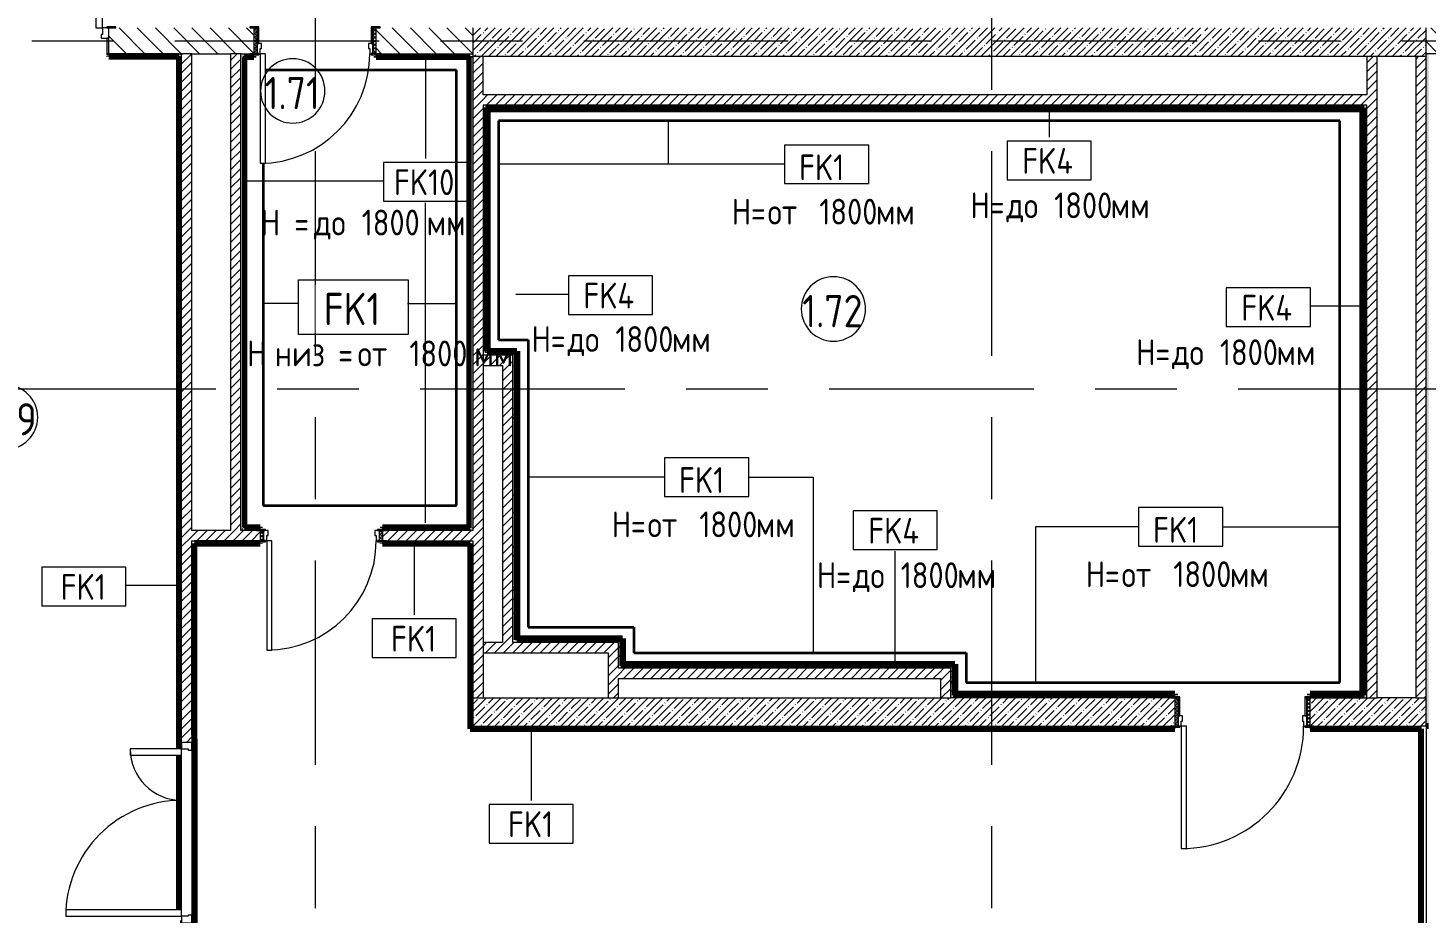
# Model space of a CAD drawing. Header units: millimetres. Extents: x 81711 to 274967, y -8553 to 29000.
# Drawn here: x 108477 to 119330, y 3730 to 10600 of the extents above; entities that cross this region are included whole.
import ezdxf

# ---------------------------------------------------------------- set-up
doc = ezdxf.new("R2010")
doc.units = ezdxf.units.MM
doc.linetypes.add('Осевая', pattern=[3175, 635, -476.25, 1587.5, -476.25])
for name, color, linetype, lineweight in [('A-AREA-IDEN', 7, 'Continuous', 9), ('A-DETL', 7, 'Continuous', 9), ('A-DETL-1', 7, 'Continuous', 35), ('A-DOOR', 7, 'Continuous', 9), ('A-DOOR-1', 7, 'Continuous', 13), ('A-DOOR-FRAM', 7, 'Continuous', 13), ('A-DOOR-FRAM-1', 7, 'Continuous', 9), ('A-WALL', 7, 'Continuous', 9), ('A-WALL-IDEN', 7, 'Continuous', 9), ('G-ANNO-TEXT', 7, 'Continuous', 9), ('I-WALL', 7, 'Continuous', 9), ('Оси-2', 7, 'Осевая', 9)]:
    doc.layers.add(name, color=color, linetype=linetype, lineweight=lineweight)
for name, color, linetype, lineweight, true_color in [('A-WALL-2', 7, 'Continuous', 9, 0xff80c0), ('G-ANNO-TEXT-1', 7, 'Continuous', 9, 0x3c3c3c), ('I-WALL-14', 7, 'Continuous', 80, 0x8080ff), ('I-WALL-18', 7, 'Continuous', 90, 0x00ff40), ('I-WALL-2', 7, 'Continuous', 9, 0x00ff40), ('I-WALL-23', 7, 'Continuous', 70, 0xa9f3f5), ('I-WALL-3', 7, 'Continuous', 9, 0xa9f3f5), ('I-WALL-5', 7, 'Continuous', 9, 0xc0c0c0), ('I-WALL-8', 7, 'Continuous', 80, 0xff80c0)]:
    doc.layers.add(name, color=color, linetype=linetype, lineweight=lineweight, true_color=true_color)
doc.styles.add('GOST Common', font='GOST_Common.ttf', dxfattribs={"width": 0.9, "height": 200})
doc.styles.add('GOST Common_1', font='GOST_Common.ttf', dxfattribs={"width": 0.9, "height": 250})
pattern_1 = [(45, (0, 0), (-35.35534, 35.35534), [])]
pattern_2 = [(45, (0, 0), (-57.024626, 57.024626), []), (45, (57.025, 0), (-57.024626, 57.024626), [100.806, -20.161, 3.353, -16.808])]
pattern_3 = [(0, (0, 0), (121.92, 30.48), [10.058, -81.382, 10.058, -81.382, -487.68]), (0, (0, 0), (121.92, 30.48), [-182.88, 10.058, -172.822, 10.058, -81.382, -213.36]), (0, (0, 0), (121.92, 30.48), [-457.2, 10.058, -50.902, 10.058, -142.342]), (120, (45.72, 15.24), (-87.356454, 90.345817), [10.058, -81.382, 10.058, -81.382, -487.68]), (120, (45.72, 15.24), (-87.356454, 90.345817), [-182.88, 10.058, -172.822, 10.058, -81.382, -213.36]), (120, (45.72, 15.24), (-87.356454, 90.345817), [-457.2, 10.058, -50.902, 10.058, -142.342]), (240, (60.96, 76.2), (-34.563546, -120.825817), [10.058, -81.382, 10.058, -81.382, -487.68]), (240, (60.96, 76.2), (-34.563546, -120.825817), [-182.88, 10.058, -172.822, 10.058, -81.382, -213.36]), (240, (60.96, 76.2), (-34.563546, -120.825817), [-457.2, 10.058, -50.902, 10.058, -142.342])]

# ---------------------------------------------------------------- blocks, each defined once
blk = doc.blocks.new('110_Дверь_СКБ_1Ст_Внутренняя1 - Д-8 950x2100h_охрана-31784688-План отделки стен 1 этажа в осях 23_1-33')
at = {"layer": 'A-DOOR'}
h = blk.add_hatch(dxfattribs=at)
h.set_pattern_fill('FP_6', color=256, style=0, pattern_type=2)
h.set_pattern_definition([(135, (1826.41, 164.685), (-14.14214, -14.14214), []), (225, (1826.41, 164.685), (14.14214, -14.14214), [])])
h.paths.add_polyline_path([(483.9, 100), (462.5, 100), (462.5, -100), (487.5, -100), (487.5, 100)])
at = {"layer": 'A-DOOR-FRAM-1'}
h = blk.add_hatch(dxfattribs=at)
h.set_pattern_fill('FP_7', color=256, style=0, pattern_type=2)
h.set_pattern_definition([(45, (-296.384, 164.685), (-14.1421, 14.1421), []), (135, (-296.384, 164.685), (-14.1421, -14.1421), [])])
h.paths.add_polyline_path([(-437.5, 100), (-462.5, 100), (-462.5, -100), (-437.5, -100)])
at = {"layer": 'A-DOOR'}
blk.add_arc((437.5, 100), 850, 90, 180, dxfattribs=at)
at = {"layer": 'A-DOOR-1'}
for p, q in [((437.5, 950), (397.5, 950)), ((397.5, 950), (397.5, 100)), ((437.5, 100), (437.5, 950)), ((397.5, 100), (437.5, 100))]:
    blk.add_line(p, q, dxfattribs=at)
at = {"layer": 'A-DOOR-FRAM'}
for p, q in [((-422.5, 108), (-492.5, 108)), ((-492.5, 108), (-492.5, 100)), ((-492.5, 100), (-422.5, 100)), ((-437.5, 100), (-462.5, 100)), ((-462.5, 100), (-462.5, -100)), ((-412.5, 100), (-437.5, 100)), ((-437.5, 100), (-437.5, 20)), ((-437.5, -100), (-437.5, 100)), ((-422.5, 100), (-437.5, 100)), ((-437.5, 100), (-437.5, 99)), ((-437.5, 99), (-422.5, 99)), ((-437.5, 20), (-402.5, 20)), ((-422.5, 20), (-437.5, 20)), ((-437.5, 20), (-437.5, -100)), ((-422.5, 100), (-422.5, 108)), ((-422.5, 99), (-422.5, 100)), ((-422.5, -100), (-422.5, 20)), ((-412.5, 60), (-412.5, 100)), ((-402.5, 60), (-412.5, 60)), ((-402.5, 20), (-402.5, 60)), ((437.5, 60), (427.5, 60)), ((427.5, 60), (427.5, 20)), ((427.5, 20), (462.5, 20)), ((437.5, 100), (437.5, 60)), ((462.5, 100), (437.5, 100)), ((517.5, 108), (447.5, 108)), ((447.5, 108), (447.5, 100)), ((462.5, 100), (447.5, 100)), ((447.5, 100), (447.5, 99)), ((447.5, 100), (517.5, 100)), ((447.5, 99), (462.5, 99)), ((462.5, 20), (447.5, 20)), ((447.5, 20), (447.5, -100)), ((462.5, 20), (462.5, 100)), ((487.5, 100), (462.5, 100)), ((462.5, 100), (462.5, -100)), ((462.5, 99), (462.5, 100)), ((462.5, -100), (462.5, 20)), ((487.5, -100), (487.5, 100)), ((517.5, 100), (517.5, 108)), ((-422.5, -100), (-492.5, -100)), ((-492.5, -100), (-492.5, -108)), ((-492.5, -108), (-422.5, -108)), ((-462.5, -100), (-437.5, -100)), ((-437.5, -100), (-422.5, -100)), ((-422.5, -108), (-422.5, -100)), ((447.5, -100), (462.5, -100)), ((517.5, -100), (447.5, -100)), ((447.5, -100), (447.5, -108)), ((447.5, -108), (517.5, -108)), ((462.5, -100), (487.5, -100)), ((517.5, -108), (517.5, -100))]:
    blk.add_line(p, q, dxfattribs=at)
blk = doc.blocks.new('110_Дверь_СКБ_1Ст_Внутренняя1 - Д-8 950x2100h_охрана-32224770-План отделки стен 1 этажа в осях 23_1-33')
at = {"layer": 'A-DOOR'}
h = blk.add_hatch(dxfattribs=at)
h.set_pattern_fill('FP_8', color=256, style=0, pattern_type=2)
h.set_pattern_definition([(135, (1826.41, 104.685), (-14.14214, -14.14214), []), (225, (1826.41, 104.685), (14.14214, -14.14214), [])])
h.paths.add_polyline_path([(487, 40), (462, 40), (462, -40), (487, -40)])
at = {"layer": 'A-DOOR-FRAM-1'}
h = blk.add_hatch(dxfattribs=at)
h.set_pattern_fill('FP_9', color=256, style=0, pattern_type=2)
h.set_pattern_definition([(45, (-296.384, 104.685), (-14.1421, 14.1421), []), (135, (-296.384, 104.685), (-14.1421, -14.1421), [])])
h.paths.add_polyline_path([(-438, 40), (-463, 40), (-463, -40), (-438, -40)])
at = {"layer": 'A-DOOR'}
blk.add_arc((437, 40), 850, 90, 180, dxfattribs=at)
at = {"layer": 'A-DOOR-1'}
for p, q in [((437, 890), (397, 890)), ((397, 890), (397, 40)), ((437, 40), (437, 890)), ((397, 40), (437, 40))]:
    blk.add_line(p, q, dxfattribs=at)
at = {"layer": 'A-DOOR-FRAM'}
for p, q in [((-423, 48), (-493, 48)), ((-493, 48), (-493, 40)), ((-493, 40), (-423, 40)), ((-438, 40), (-463, 40)), ((-463, 40), (-463, -40)), ((-413, 40), (-438, 40)), ((-438, 40), (-438, -40)), ((-438, -40), (-438, 40)), ((-423, 40), (-438, 40)), ((-438, 40), (-438, 39)), ((-438, 39), (-423, 39)), ((-423, 40), (-423, 48)), ((-423, 39), (-423, 40)), ((-413, 0), (-413, 40)), ((-403, 0), (-413, 0)), ((-403, -40), (-403, 0)), ((437, 0), (427, 0)), ((427, 0), (427, -40)), ((437, 40), (437, 0)), ((462, 40), (437, 40)), ((517, 48), (447, 48)), ((447, 48), (447, 40)), ((462, 40), (447, 40)), ((447, 40), (447, 39)), ((447, 40), (517, 40)), ((447, 39), (462, 39)), ((462, -40), (462, 40)), ((487, 40), (462, 40)), ((462, 40), (462, -40)), ((462, 39), (462, 40)), ((487, -40), (487, 40)), ((517, 40), (517, 48)), ((-423, -40), (-493, -40)), ((-493, -40), (-493, -48)), ((-493, -48), (-423, -48)), ((-463, -40), (-438, -40)), ((-423, -39), (-438, -39)), ((-438, -39), (-438, -40)), ((-438, -40), (-403, -40)), ((-438, -40), (-423, -40)), ((-423, -40), (-423, -39)), ((-423, -48), (-423, -40)), ((427, -40), (462, -40)), ((462, -39), (447, -39)), ((447, -39), (447, -40)), ((447, -40), (462, -40)), ((517, -40), (447, -40)), ((447, -40), (447, -48)), ((447, -48), (517, -48)), ((462, -40), (462, -39)), ((462, -40), (487, -40)), ((517, -48), (517, -40))]:
    blk.add_line(p, q, dxfattribs=at)
blk = doc.blocks.new('110_Дверь_СКБ_2Ст - Д-2а_л_ Из коридора на лестницу-32216062-План отделки стен 1 этажа в осях 23_1-33')
at = {"layer": 'A-DOOR'}
for centre, radius, start, end in [((662.5, 100), 900, 90, 180), ((-637.5, 100), 400, 360, 90)]:
    blk.add_arc(centre, radius, start, end, dxfattribs=at)
at = {"layer": 'A-DOOR-1'}
for p, q in [((662.5, 1000), (612.5, 1000)), ((612.5, 1000), (612.5, 100)), ((662.5, 100), (662.5, 1000)), ((-637.5, 500), (-637.5, 100)), ((-587.5, 500), (-637.5, 500)), ((-587.5, 100), (-587.5, 500)), ((-637.5, 100), (-587.5, 100)), ((612.5, 100), (662.5, 100))]:
    blk.add_line(p, q, dxfattribs=at)
at = {"layer": 'A-DOOR-FRAM'}
for p, q in [((-672.5, 108), (-742.5, 108)), ((-742.5, 108), (-742.5, 100)), ((-742.5, 100), (-672.5, 100)), ((-637.5, 100), (-687.5, 100)), ((-687.5, 100), (-687.5, 20)), ((-687.5, 20), (-627.5, 20)), ((-672.5, 20), (-687.5, 20)), ((-687.5, 20), (-687.5, -100)), ((-672.5, 100), (-672.5, 108)), ((-672.5, -100), (-672.5, 20)), ((-637.5, 50), (-637.5, 100)), ((-627.5, 50), (-637.5, 50)), ((-627.5, 20), (-627.5, 50)), ((662.5, 50), (652.5, 50)), ((652.5, 50), (652.5, 20)), ((652.5, 20), (712.5, 20)), ((662.5, 100), (662.5, 50)), ((712.5, 100), (662.5, 100)), ((767.5, 108), (697.5, 108)), ((697.5, 108), (697.5, 100)), ((697.5, 100), (767.5, 100)), ((712.5, 20), (697.5, 20)), ((697.5, 20), (697.5, -100)), ((712.5, 20), (712.5, 100)), ((712.5, -100), (712.5, 20)), ((767.5, 100), (767.5, 108)), ((-672.5, -100), (-742.5, -100)), ((-742.5, -100), (-742.5, -108)), ((-742.5, -108), (-672.5, -108)), ((-687.5, -100), (-672.5, -100)), ((-672.5, -108), (-672.5, -100)), ((697.5, -100), (712.5, -100)), ((767.5, -100), (697.5, -100)), ((697.5, -100), (697.5, -108)), ((697.5, -108), (767.5, -108)), ((767.5, -108), (767.5, -100))]:
    blk.add_line(p, q, dxfattribs=at)
blk = doc.blocks.new('110_Дверь_СКБ_2Ст - Д-5_п_ Из игровой в коридор-32215844-План отделки стен 1 этажа в осях 23_1-33')
at = {"layer": 'A-DOOR'}
for centre, radius, start, end in [((-638, 40), 900, 0, 90), ((662, 40), 400, 90, 180)]:
    blk.add_arc(centre, radius, start, end, dxfattribs=at)
at = {"layer": 'A-DOOR-1'}
for p, q in [((-638, 940), (-638, 40)), ((-588, 940), (-638, 940)), ((-588, 40), (-588, 940)), ((662, 440), (612, 440)), ((612, 440), (612, 40)), ((662, 40), (662, 440)), ((-638, 40), (-588, 40)), ((612, 40), (662, 40))]:
    blk.add_line(p, q, dxfattribs=at)
at = {"layer": 'A-DOOR-FRAM'}
for p, q in [((-672, 48), (-742, 48)), ((-742, 48), (-742, 40)), ((-742, 40), (-672, 40)), ((-638, 40), (-688, 40)), ((-688, 40), (-688, -40)), ((-672, 40), (-672, 48)), ((-638, -10), (-638, 40)), ((662, 40), (662, -10)), ((712, 40), (662, 40)), ((768, 48), (698, 48)), ((698, 48), (698, 40)), ((698, 40), (768, 40)), ((712, -40), (712, 40)), ((768, 40), (768, 48)), ((-672, -40), (-742, -40)), ((-742, -40), (-742, -48)), ((-742, -48), (-672, -48)), ((-688, -40), (-628, -40)), ((-672, -39), (-688, -39)), ((-688, -39), (-688, -40)), ((-688, -40), (-672, -40)), ((-672, -40), (-672, -39)), ((-672, -48), (-672, -40)), ((-628, -10), (-638, -10)), ((-628, -40), (-628, -10)), ((662, -10), (652, -10)), ((652, -10), (652, -40)), ((652, -40), (712, -40)), ((712, -39), (698, -39)), ((698, -39), (698, -40)), ((698, -40), (712, -40)), ((768, -40), (698, -40)), ((698, -40), (698, -48)), ((698, -48), (768, -48)), ((712, -40), (712, -39)), ((768, -48), (768, -40))]:
    blk.add_line(p, q, dxfattribs=at)
blk = doc.blocks.new('110_Дверь_СКБ_1Ст_Внутренняя1 - Д-7а_л__950x2100h_Туалет-32220591-План отделки стен 1 этажа в осях 23_1-33')
at = {"layer": 'A-DOOR'}
h = blk.add_hatch(dxfattribs=at)
h.set_pattern_fill('FP_10', color=256, style=0, pattern_type=2)
h.set_pattern_definition([(135, (1776.41, 174.685), (-14.14214, -14.14214), []), (225, (1776.41, 174.685), (14.14214, -14.14214), [])])
h.paths.add_polyline_path([(537.5, 110), (512.5, 110), (512.5, -110), (537.5, -110)])
at = {"layer": 'A-DOOR-FRAM-1'}
h = blk.add_hatch(dxfattribs=at)
h.set_pattern_fill('FP_11', color=256, style=0, pattern_type=2)
h.set_pattern_definition([(45, (-346.384, 174.685), (-14.1421, 14.1421), []), (135, (-346.384, 174.685), (-14.1421, -14.1421), [])])
h.paths.add_polyline_path([(-487.5, 110), (-512.5, 110), (-512.5, -110), (-487.5, -110)])
at = {"layer": 'A-DOOR'}
blk.add_arc((487.5, 110), 950, 90, 180, dxfattribs=at)
at = {"layer": 'A-DOOR-1'}
for p, q in [((487.5, 1060), (447.5, 1060)), ((447.5, 1060), (447.5, 110)), ((487.5, 110), (487.5, 1060)), ((447.5, 110), (487.5, 110))]:
    blk.add_line(p, q, dxfattribs=at)
at = {"layer": 'A-DOOR-FRAM'}
for p, q in [((-472.5, 118), (-542.5, 118)), ((-542.5, 118), (-542.5, 110)), ((-542.5, 110), (-472.5, 110)), ((-487.5, 110), (-512.5, 110)), ((-512.5, 110), (-512.5, -110)), ((-462.5, 110), (-487.5, 110)), ((-487.5, 110), (-487.5, 30)), ((-487.5, -110), (-487.5, 110)), ((-472.5, 110), (-487.5, 110)), ((-487.5, 110), (-487.5, 109)), ((-487.5, 109), (-472.5, 109)), ((-472.5, 110), (-472.5, 118)), ((-472.5, 109), (-472.5, 110)), ((-462.5, 70), (-462.5, 110)), ((487.5, 110), (487.5, 70)), ((512.5, 110), (487.5, 110)), ((567.5, 118), (497.5, 118)), ((497.5, 118), (497.5, 110)), ((512.5, 110), (497.5, 110)), ((497.5, 110), (497.5, 109)), ((497.5, 110), (567.5, 110)), ((497.5, 109), (512.5, 109)), ((512.5, 30), (512.5, 110)), ((537.5, 110), (512.5, 110)), ((512.5, 110), (512.5, -110)), ((512.5, 109), (512.5, 110)), ((537.5, -110), (537.5, 110)), ((567.5, 110), (567.5, 118)), ((-487.5, 30), (-452.5, 30)), ((-472.5, 30), (-487.5, 30)), ((-487.5, 30), (-487.5, -110)), ((-472.5, -110), (-472.5, 30)), ((-452.5, 70), (-462.5, 70)), ((-452.5, 30), (-452.5, 70)), ((487.5, 70), (477.5, 70)), ((477.5, 70), (477.5, 30)), ((477.5, 30), (512.5, 30)), ((512.5, 30), (497.5, 30)), ((497.5, 30), (497.5, -110)), ((512.5, -110), (512.5, 30)), ((-472.5, -110), (-542.5, -110)), ((-542.5, -110), (-542.5, -118)), ((-542.5, -118), (-472.5, -118)), ((-512.5, -110), (-487.5, -110)), ((-487.5, -110), (-472.5, -110)), ((-472.5, -118), (-472.5, -110)), ((497.5, -110), (512.5, -110)), ((567.5, -110), (497.5, -110)), ((497.5, -110), (497.5, -118)), ((497.5, -118), (567.5, -118)), ((512.5, -110), (537.5, -110)), ((567.5, -118), (567.5, -110))]:
    blk.add_line(p, q, dxfattribs=at)
blk = doc.blocks.new('М_стена_0001 - Типоразмер_без рамки-25382661-План отделки стен 1 этажа в осях 23_1-33')
at = {"layer": 'A-WALL-IDEN'}
for p, q in [((3.26, 1.52), (-3.27, 1.52)), ((-3.27, 1.52), (-3.27, -1.48)), ((3.26, -1.48), (3.26, 1.52)), ((-3.27, -1.48), (3.26, -1.48))]:
    blk.add_line(p, q, dxfattribs=at)
blk = doc.blocks.new('Марка_Помещения - Номер-25198446-План отделки стен 1 этажа в осях 23_1-33')
at = {"layer": 'A-AREA-IDEN'}
for start, end in [(360, 180), (180, 360)]:
    blk.add_arc((0, 0), 2.5, start, end, dxfattribs=at)

msp = doc.modelspace()

# ---------------------------------------------------------------- hatches: boundary and pattern name
at = {"layer": 'I-WALL'}
h = msp.add_hatch(dxfattribs=at)
h.set_pattern_fill('FP_4', color=256, style=0, pattern_type=2)
h.set_pattern_definition([(135, (0, 0), (-70.71068, -70.71068), [])])
h.paths.add_polyline_path([(120455.8, 10400), (121210, 10400), (121210, 10600), (119330, 10600), (119330, 10400)])
h.paths.add_polyline_path([(111180, 10400), (111930, 10400), (111930, 10600), (111180, 10600)])
h.paths.add_polyline_path([(107650, 10400), (107705, 10400), (107705, 10600), (107350, 10600), (107350, 10400)])
h.paths.add_polyline_path([(109305, 10400), (110230, 10400), (110230, 10600), (109105, 10600), (109105, 10400), (109160, 10400)])
h = msp.add_hatch(dxfattribs=at)
h.set_pattern_fill('FP_2', color=256, style=0, pattern_type=2)
h.set_pattern_definition(pattern_2)
h.paths.add_polyline_path([(119330, 10380), (119330, 10600), (111930, 10600), (111930, 10380), (119125.2, 10380)])
h = msp.add_hatch(dxfattribs=at)
h.set_pattern_fill('FP_64', color=256, style=0, pattern_type=2)
h.set_pattern_definition(pattern_3)
h.paths.add_polyline_path([(109650, 10380), (109650, 10400), (109160, 10398.8), (109160, 10392), (109130, 10392), (109130, 10380), (109649, 10380)])
h.paths.add_polyline_path([(107350, 10380), (107680, 10380), (107680, 10392), (107650, 10392), (107650, 10400), (107350, 10400)])
h = msp.add_hatch(dxfattribs=at)
h.set_pattern_fill('FP_64', color=256, style=0, pattern_type=2)
h.set_pattern_definition(pattern_3)
h.paths.add_polyline_path([(109650, 2480), (109670, 2480), (109669.5, 3600), (109662, 3600), (109662, 3630), (109650, 3630), (109650, 2481)])
h.paths.add_polyline_path([(109662, 5080), (109662, 5110), (109670, 5110), (109670, 10400), (109650, 10400), (109650, 5080)])
h = msp.add_hatch(dxfattribs=at)
h.set_pattern_fill('FP_3', color=256, style=0, pattern_type=2)
h.set_pattern_definition(pattern_1)
h.paths.add_polyline_path([(109670, 125), (109750, 125), (109749, 3655), (109670, 3655), (109670, 219.6)])
h.paths.add_polyline_path([(109670, 5055), (109750, 5055), (109750, 10400), (109670, 10400), (109670, 5091.4)])
h = msp.add_hatch(dxfattribs=at)
h.set_pattern_fill('FP_3', color=256, style=0, pattern_type=2)
h.set_pattern_definition(pattern_1)
h.paths.add_polyline_path([(110050, 6700), (110130, 6700), (110130, 10400), (110050, 10400), (110050, 7527.3)])
h = msp.add_hatch(dxfattribs=at)
h.set_pattern_fill('FP_64', color=256, style=0, pattern_type=2)
h.set_pattern_definition(pattern_3)
h.paths.add_polyline_path([(110150, 6720), (110150, 10400), (110130, 10400), (110130, 6720)])
h = msp.add_hatch(dxfattribs=at)
h.set_pattern_fill('FP_64', color=256, style=0, pattern_type=2)
h.set_pattern_definition(pattern_3)
h.paths.add_polyline_path([(110230, 10380), (110230, 10392), (110200, 10392.5), (110200, 10400), (110150, 10400), (110150, 10380), (110200, 10380)])
h.paths.add_polyline_path([(111930, 10380), (111930, 10400), (111210, 10399.2), (111210, 10392), (111180, 10392), (111180, 10380), (111910, 10380)])
h = msp.add_hatch(dxfattribs=at)
h.set_pattern_fill('FP_64', color=256, style=0, pattern_type=2)
h.set_pattern_definition(pattern_3)
h.paths.add_polyline_path([(111910, 6700), (111930, 6700), (111930, 10380), (111910, 10380), (111910, 6720)])
h = msp.add_hatch(dxfattribs=at)
h.set_pattern_fill('FP_3', color=256, style=0, pattern_type=2)
h.set_pattern_definition(pattern_1)
h.paths.add_polyline_path([(112010, 5400), (112010, 10380), (111930, 10380), (111930, 5400)])
h = msp.add_hatch(dxfattribs=at)
h.set_pattern_fill('FP_3', color=256, style=0, pattern_type=2)
h.set_pattern_definition(pattern_1)
h.paths.add_polyline_path([(118950, 5400), (118950, 10380), (118870, 10380), (118870, 5400)])
h = msp.add_hatch(dxfattribs=at)
h.set_pattern_fill('FP_3', color=256, style=0, pattern_type=2)
h.set_pattern_definition(pattern_1)
h.paths.add_polyline_path([(119250, 5400), (119330, 5400), (119330, 10380), (119250, 10380), (119250, 7527.3)])
h = msp.add_hatch(dxfattribs=at)
h.set_pattern_fill('FP_64', color=256, style=0, pattern_type=2)
h.set_pattern_definition(pattern_3)
h.paths.add_polyline_path([(119350, 5180), (119350, 10400), (119330, 10400), (119330, 5180)])
h = msp.add_hatch(dxfattribs=at)
h.set_pattern_fill('FP_3', color=256, style=0, pattern_type=2)
h.set_pattern_definition(pattern_1)
h.paths.add_polyline_path([(118870, 10000), (118870, 10080), (112010, 10080), (112010, 10000), (116464.1, 10000)])
h = msp.add_hatch(dxfattribs=at)
h.set_pattern_fill('FP_64', color=256, style=0, pattern_type=2)
h.set_pattern_definition(pattern_3)
h.paths.add_polyline_path([(112010, 8080), (112030, 8080), (112030, 10000), (112010, 10000), (112010, 9963.2)])
h = msp.add_hatch(dxfattribs=at)
h.set_pattern_fill('FP_64', color=256, style=0, pattern_type=2)
h.set_pattern_definition(pattern_3)
h.paths.add_polyline_path([(118870, 9980), (118870, 10000), (112030, 10000), (112030, 9980), (118850, 9980)])
h = msp.add_hatch(dxfattribs=at)
h.set_pattern_fill('FP_64', color=256, style=0, pattern_type=2)
h.set_pattern_definition(pattern_3)
h.paths.add_polyline_path([(118850, 5420), (118870, 5420), (118870, 9980), (118850, 9980), (118850, 7527.3)])
h = msp.add_hatch(dxfattribs=at)
h.set_pattern_fill('FP_64', color=256, style=0, pattern_type=2)
h.set_pattern_definition(pattern_3)
h.paths.add_polyline_path([(112010, 8060), (112240, 8060), (112240, 8080), (112010, 8080)])
h = msp.add_hatch(dxfattribs=at)
h.set_pattern_fill('FP_3', color=256, style=0, pattern_type=2)
h.set_pattern_definition(pattern_1)
h.paths.add_polyline_path([(112240, 7980), (112240, 8060), (112010, 8060), (112010, 7980), (112160, 7980)])
h = msp.add_hatch(dxfattribs=at)
h.set_pattern_fill('FP_64', color=256, style=0, pattern_type=2)
h.set_pattern_definition(pattern_3)
h.paths.add_polyline_path([(112260, 5850), (112260, 8080), (112240, 8080), (112240, 5850)])
h = msp.add_hatch(dxfattribs=at)
h.set_pattern_fill('FP_3', color=256, style=0, pattern_type=2)
h.set_pattern_definition(pattern_1)
h.paths.add_polyline_path([(112160, 5830), (112240, 5830), (112240, 7980), (112160, 7980), (112160, 6309.3)])
h = msp.add_hatch(dxfattribs=at)
h.set_pattern_fill('FP_3', color=256, style=0, pattern_type=2)
h.set_pattern_definition(pattern_1)
h.paths.add_polyline_path([(110250, 6620), (110280, 6620), (110280, 6700), (109750, 6700), (109750, 6620)])
h.paths.add_polyline_path([(111930, 6620), (111930, 6700), (111230, 6700), (111230, 6620), (111260, 6620)])
h = msp.add_hatch(dxfattribs=at)
h.set_pattern_fill('FP_64', color=256, style=0, pattern_type=2)
h.set_pattern_definition(pattern_3)
h.paths.add_polyline_path([(110130, 6700), (110250, 6700), (110250, 6708), (110280, 6708), (110280, 6720), (110130, 6720)])
h.paths.add_polyline_path([(111260, 6700), (111910, 6700), (111910, 6720), (111230, 6720), (111230, 6708), (111260, 6708)])
h = msp.add_hatch(dxfattribs=at)
h.set_pattern_fill('FP_64', color=256, style=0, pattern_type=2)
h.set_pattern_definition(pattern_3)
h.paths.add_polyline_path([(111910, 6600), (111930, 6600), (111930, 6620), (111260, 6619.1), (111260, 6612), (111230, 6612), (111230, 6600), (111909, 6600)])
h.paths.add_polyline_path([(110280, 6600), (110280, 6612), (110250, 6612), (110250, 6620), (109750, 6620), (109750, 6600), (110250, 6600)])
h = msp.add_hatch(dxfattribs=at)
h.set_pattern_fill('FP_64', color=256, style=0, pattern_type=2)
h.set_pattern_definition(pattern_3)
h.paths.add_polyline_path([(109770, 150), (109770, 3630), (109758, 3630), (109758, 3600), (109750, 3600), (109750, 150)])
h.paths.add_polyline_path([(109770, 5080), (109770, 6600), (109750, 6600), (109750, 5110), (109758, 5110), (109758, 5080)])
h = msp.add_hatch(dxfattribs=at)
h.set_pattern_fill('FP_64', color=256, style=0, pattern_type=2)
h.set_pattern_definition(pattern_3)
h.paths.add_polyline_path([(111910, 5160), (111930, 5160), (111930, 6600), (111910, 6600), (111910, 6309.3)])
h = msp.add_hatch(dxfattribs=at)
h.set_pattern_fill('FP_3', color=256, style=0, pattern_type=2)
h.set_pattern_definition(pattern_1)
h.paths.add_polyline_path([(112472.3, 5750), (112980, 5750), (112980, 5830), (112010, 5830), (112010, 5750)])
h = msp.add_hatch(dxfattribs=at)
h.set_pattern_fill('FP_64', color=256, style=0, pattern_type=2)
h.set_pattern_definition(pattern_3)
h.paths.add_polyline_path([(112472.3, 5830), (113060, 5830), (113060, 5850), (112240, 5850), (112240, 5830)])
h = msp.add_hatch(dxfattribs=at)
h.set_pattern_fill('FP_3', color=256, style=0, pattern_type=2)
h.set_pattern_definition(pattern_1)
h.paths.add_polyline_path([(113060, 5400), (113060, 5830), (112980, 5830), (112980, 5400)])
h = msp.add_hatch(dxfattribs=at)
h.set_pattern_fill('FP_64', color=256, style=0, pattern_type=2)
h.set_pattern_definition(pattern_3)
h.paths.add_polyline_path([(113080, 5650), (113080, 5850), (113060, 5850), (113060, 5650)])
h = msp.add_hatch(dxfattribs=at)
h.set_pattern_fill('FP_64', color=256, style=0, pattern_type=2)
h.set_pattern_definition(pattern_3)
h.paths.add_polyline_path([(113802.9, 5630), (115640, 5630), (115640, 5650), (113060, 5650), (113060, 5630)])
h = msp.add_hatch(dxfattribs=at)
h.set_pattern_fill('FP_64', color=256, style=0, pattern_type=2)
h.set_pattern_definition(pattern_3)
h.paths.add_polyline_path([(115660, 5420), (115660, 5650), (115640, 5650), (115640, 5420)])
h = msp.add_hatch(dxfattribs=at)
h.set_pattern_fill('FP_3', color=256, style=0, pattern_type=2)
h.set_pattern_definition(pattern_1)
h.paths.add_polyline_path([(113060, 5550), (115560, 5550), (115560, 5630), (113060, 5630)])
h = msp.add_hatch(dxfattribs=at)
h.set_pattern_fill('FP_3', color=256, style=0, pattern_type=2)
h.set_pattern_definition(pattern_1)
h.paths.add_polyline_path([(115640, 5400), (115640, 5630), (115560, 5630), (115560, 5400)])
h = msp.add_hatch(dxfattribs=at)
h.set_pattern_fill('FP_2', color=256, style=0, pattern_type=2)
h.set_pattern_definition(pattern_2)
h.paths.add_polyline_path([(119330, 5180), (119330, 5400), (118430, 5400), (118430, 5180), (119290, 5180)])
h.paths.add_polyline_path([(112472.3, 5180), (117380, 5180), (117380, 5400), (111930, 5400), (111930, 5180)])
h = msp.add_hatch(dxfattribs=at)
h.set_pattern_fill('FP_64', color=256, style=0, pattern_type=2)
h.set_pattern_definition(pattern_3)
h.paths.add_polyline_path([(115640, 5400), (117350, 5400.3), (117350, 5408), (117380, 5408), (117380, 5420), (115640, 5420)])
h.paths.add_polyline_path([(118870, 5400), (118870, 5420), (118430, 5420), (118430, 5408), (118460, 5408), (118460, 5400)])
h = msp.add_hatch(dxfattribs=at)
h.set_pattern_fill('FP_64', color=256, style=0, pattern_type=2)
h.set_pattern_definition(pattern_3)
h.paths.add_polyline_path([(111930, 5160), (117380, 5160), (117380, 5172), (117350, 5172), (117350, 5180), (111930, 5180)])
h.paths.add_polyline_path([(119290, 5160), (119290, 5180), (118460, 5179.3), (118460, 5172), (118430, 5172), (118430, 5160), (119289, 5160)])
at = {"layer": 'I-WALL-2'}
for points in [[(118850, 9969), (118850, 9980), (112030, 9980), (112030, 9969), (118839, 9969)], [(112041, 8080), (112041, 9980), (112030, 9980), (112030, 8080)], [(118850, 5420), (118850, 9980), (118839, 9980), (118839, 5420)], [(112240, 8080), (112271, 8080), (112271, 8091), (112041, 8091), (112041, 8080)], [(112271, 5850), (112271, 8080), (112260, 8080), (112260, 5850)], [(113080, 5850), (113091, 5850), (113091, 5861), (112271, 5861), (112271, 5850), (113060, 5850)], [(113091, 5650), (113091, 5850), (113080, 5850), (113080, 5650)], [(115640, 5650), (115671, 5650), (115671, 5661), (113080, 5661), (113080, 5650), (113802.9, 5650)], [(115671, 5420), (115671, 5650), (115660, 5650), (115660, 5420)]]:
    msp.add_hatch(color=256, dxfattribs=at).paths.add_polyline_path(points)
h = msp.add_hatch(color=256, dxfattribs=at)
h.paths.add_polyline_path([(118850, 5420), (118850, 5431), (118430, 5431), (118430, 5420)])
h.paths.add_polyline_path([(117380, 5420), (117380, 5431), (115660, 5431), (115660, 5420), (116464.1, 5420)])
at = {"layer": 'I-WALL-3'}
h = msp.add_hatch(color=256, dxfattribs=at)
h.paths.add_polyline_path([(111909.5, 10371), (111909.5, 10380), (111180, 10380), (111180, 10371)])
h.paths.add_polyline_path([(110150, 10371), (110230, 10371), (110230, 10380), (110150, 10380)])
for points in [[(110159, 6729), (110159, 10371), (110150, 10371), (110150, 6729)], [(111910, 6720.5), (111910, 10380), (111901, 10380), (111901, 6720.5)]]:
    msp.add_hatch(color=256, dxfattribs=at).paths.add_polyline_path(points)
h = msp.add_hatch(color=256, dxfattribs=at)
h.paths.add_polyline_path([(111910, 6720), (111910, 6729), (111230, 6729), (111230, 6720)])
h.paths.add_polyline_path([(110280, 6720), (110280, 6729), (110150, 6729), (110150, 6720)])

# ---------------------------------------------------------------- linework, layer by layer
at = {"layer": 'A-DETL'}
for p, q in [((113450.5, 9541.5), (113450.5, 9880)), ((115003.6, 9691.5), (114350.5, 9691.5)), ((114350.5, 9691.5), (114350.5, 9391.5)), ((115003.6, 9391.5), (115003.6, 9691.5)), ((113450.5, 9541.5), (112130, 9541.5)), ((114350.5, 9541.5), (113450.5, 9541.5)), ((114350.5, 9391.5), (115003.6, 9391.5)), ((110579.5, 8461.7), (110303.5, 8461.7)), ((111423.5, 8461.7), (111803.5, 8461.7)), ((114071.9, 7264.2), (113418.8, 7264.2)), ((113418.8, 7264.2), (113418.8, 6964.2)), ((114071.9, 6964.2), (114071.9, 7264.2)), ((113418.8, 7114.2), (112360, 7114.2)), ((114071.9, 7114.2), (114571.9, 7114.2)), ((114571.9, 7114.2), (114571.9, 5750)), ((113418.8, 6964.2), (114071.9, 6964.2)), ((117751.6, 6877.5), (117098.5, 6877.5)), ((117098.5, 6877.5), (117098.5, 6577.5)), ((117751.6, 6577.5), (117751.6, 6877.5)), ((117098.5, 6727.5), (116298.5, 6727.5)), ((116298.5, 6727.5), (116298.5, 5520)), ((117751.6, 6727.5), (118660, 6727.5)), ((117098.5, 6577.5), (117751.6, 6577.5))]:
    msp.add_line(p, q, dxfattribs=at)
at = {"layer": 'A-DETL-1'}
for p, q in [((111803.5, 10273.7), (110320, 10273.7)), ((111803.5, 6893.7), (111803.5, 10273.7)), ((118660, 9880), (112130, 9880)), ((112130, 9880), (112130, 8180)), ((118660, 5520), (118660, 9880)), ((110303.5, 9550), (110303.5, 6893.7)), ((112130, 8180), (112360, 8180)), ((112360, 8180), (112360, 5950)), ((110303.5, 6893.7), (111803.5, 6893.7)), ((112360, 5950), (113180, 5950)), ((113180, 5950), (113180, 5750)), ((113180, 5750), (115760, 5750)), ((115760, 5750), (115760, 5520)), ((115760, 5520), (118660, 5520))]:
    msp.add_line(p, q, dxfattribs=at)
at = {"layer": 'A-WALL'}
for p, q in [((111930, 10600), (111930, 10400)), ((119330, 10400), (119330, 10600)), ((109750, 10400), (109670, 10400)), ((110130, 10400), (110050, 10400)), ((110150, 10400), (110200, 10400)), ((111210, 10400), (111930, 10400)), ((109770, 5080), (109770, 6600)), ((111909, 6600), (111910, 6600)), ((111910, 6600), (111910, 5160)), ((111930, 5400), (112010, 5400)), ((117350, 5400), (115640, 5400)), ((118460, 5400), (118950, 5400)), ((119250, 5400), (119330, 5400)), ((119289, 5160), (119290, 5160)), ((119330, 5180), (119290, 5180)), ((119290, 5160), (119290, 2980)), ((119330, 5179), (119330, 5180))]:
    msp.add_line(p, q, dxfattribs=at)
at = {"layer": 'A-WALL-2'}
for p, q in [((109650, 10380), (109649, 10380)), ((109771, 6600), (109770, 6600)), ((111909, 6600), (111230, 6600)), ((119289, 5160), (118430, 5160)), ((119330, 5179), (119330, 2925))]:
    msp.add_line(p, q, dxfattribs=at)
at = {"layer": 'A-WALL-IDEN'}
for p, q in [((111562.9, 10358.2), (111562.9, 9586.7)), ((116404.6, 9974.5), (116404.6, 9752.7)), ((110168.8, 9414.7), (111236.4, 9414.7)), ((111905.5, 9414.7), (111889.5, 9414.7)), ((111562.9, 6758.9), (111562.9, 9242.7)), ((112265.5, 8534.5), (112671.4, 8534.5)), ((118844.5, 8440.3), (118432, 8440.3)), ((111475.3, 6599.5), (111475.3, 6043.7)), ((115209.3, 5655.5), (115209.3, 6537.8)), ((109649.5, 6273.6), (109237, 6273.6)), ((112383.1, 5159.5), (112383.1, 4603.7))]:
    msp.add_line(p, q, dxfattribs=at)
at = {"layer": 'G-ANNO-TEXT', "flags": 128}
msp.add_lwpolyline([(110577.3, 8644.3), (111428.9, 8644.3), (111428.9, 8221.3), (110577.3, 8221.3)], close=True, dxfattribs=at)
at = {"layer": 'I-WALL-14'}
msp.add_line((119350, 5180), (119330, 5180), dxfattribs=at)
at = {"layer": 'I-WALL-18'}
for p, q in [((118850, 9969), (112030, 9969)), ((112041, 9980), (112041, 8091)), ((118839, 5420), (118839, 9980)), ((112041, 8091), (112271, 8091)), ((112271, 8091), (112271, 5850)), ((112271, 5861), (113091, 5861)), ((113091, 5861), (113091, 5650)), ((113080, 5661), (115671, 5661)), ((115671, 5661), (115671, 5420)), ((115660, 5431), (117380, 5431)), ((117380, 5420), (117380, 5431)), ((118430, 5431), (118850, 5431)), ((118430, 5431), (118430, 5420))]:
    msp.add_line(p, q, dxfattribs=at)
at = {"layer": 'I-WALL-23'}
for p, q in [((110230, 10371), (110159, 10371)), ((110159, 10371), (110159, 6729)), ((110230, 10371), (110230, 10380)), ((111180, 10380), (111180, 10371)), ((111909.5, 10371), (111180, 10371)), ((111901, 6720.5), (111901, 10380)), ((111909.5, 10371), (111909.5, 10380)), ((110159, 6729), (110280, 6729)), ((110280, 6720), (110280, 6729)), ((111230, 6729), (111910, 6729)), ((111230, 6729), (111230, 6720)), ((111901, 6720.5), (111910, 6720.5))]:
    msp.add_line(p, q, dxfattribs=at)
at = {"layer": 'I-WALL-5'}
for p, q in [((109130, 10392), (109130, 10380)), ((109160, 10400), (109670, 10400)), ((109650, 10380), (109650, 5080)), ((109670, 5110), (109670, 10400)), ((109750, 6700), (109750, 10400)), ((109750, 10400), (110050, 10400)), ((110050, 10400), (110050, 6700)), ((110130, 6700), (110130, 10400)), ((110130, 10400), (110150, 10400)), ((110150, 6720), (110150, 10380)), ((110150, 10380), (110230, 10380)), ((110230, 10380), (110230, 10392)), ((111180, 10392), (111180, 10380)), ((111180, 10380), (111910, 10380)), ((111910, 10380), (111910, 6720)), ((111930, 10400), (111930, 6700)), ((111930, 10380), (119330, 10380)), ((112010, 10080), (112010, 10380)), ((118870, 10380), (118870, 10080)), ((118950, 5400), (118950, 10380)), ((119250, 10380), (119250, 5400)), ((119330, 5180), (119330, 10400)), ((121210, 10400), (119330, 10400)), ((118870, 10080), (112010, 10080)), ((112010, 10000), (112010, 5400)), ((118870, 10000), (112010, 10000)), ((118870, 5400), (118870, 10000)), ((112030, 8080), (112030, 9980)), ((112030, 9980), (118850, 9980)), ((118850, 9980), (118850, 5420)), ((112240, 8060), (112010, 8060)), ((112260, 8080), (112030, 8080)), ((112240, 5830), (112240, 8060)), ((112260, 5850), (112260, 8080)), ((112010, 7980), (112160, 7980)), ((112160, 7980), (112160, 5830)), ((110050, 6700), (109750, 6700)), ((110250, 6700), (110130, 6700)), ((110280, 6720), (110150, 6720)), ((110280, 6708), (110280, 6720)), ((111910, 6720), (111230, 6720)), ((111230, 6720), (111230, 6708)), ((111930, 6700), (111260, 6700)), ((109750, 6620), (110250, 6620)), ((109750, 5110), (109750, 6620)), ((110280, 6600), (110280, 6612)), ((111230, 6612), (111230, 6600)), ((111260, 6620), (111930, 6620)), ((111930, 6620), (111930, 5180)), ((112160, 5830), (112010, 5830)), ((113060, 5830), (112240, 5830)), ((113080, 5850), (112260, 5850)), ((113060, 5630), (113060, 5830)), ((113080, 5650), (113080, 5850)), ((112010, 5750), (112980, 5750)), ((112980, 5750), (112980, 5400)), ((115660, 5650), (113080, 5650)), ((115660, 5420), (115660, 5650)), ((115640, 5630), (113060, 5630)), ((113060, 5550), (115560, 5550)), ((113060, 5400), (113060, 5550)), ((115560, 5550), (115560, 5400)), ((115640, 5400), (115640, 5630)), ((112010, 5400), (115640, 5400)), ((117380, 5420), (115660, 5420)), ((117380, 5408), (117380, 5420)), ((118850, 5420), (118430, 5420)), ((118430, 5420), (118430, 5408)), ((119250, 5400), (118950, 5400)), ((111930, 5180), (117350, 5180)), ((117380, 5160), (117380, 5172)), ((118430, 5172), (118430, 5160)), ((118460, 5180), (119290, 5180)), ((119290, 5180), (119290, 5160)), ((109650, 5080), (109662, 5080)), ((109758, 5080), (109770, 5080))]:
    msp.add_line(p, q, dxfattribs=at)
at = {"layer": 'I-WALL-8'}
for p, q in [((109649, 10380), (109105, 10380)), ((109105, 10380), (109105, 10379)), ((109105, 10379), (109649, 10379)), ((109649, 10379), (109649, 5005)), ((109650, 5005), (109650, 10380)), ((110280, 6600), (109771, 6600)), ((109771, 171), (109771, 6599)), ((109771, 6599), (110280, 6599)), ((110280, 6599), (110280, 6600)), ((111230, 6600), (111230, 6599)), ((111230, 6599), (111909, 6599)), ((111909, 6599), (111909, 5159)), ((111909, 5159), (117380, 5159)), ((117380, 5160), (111910, 5160)), ((117380, 5159), (117380, 5160)), ((118430, 5160), (118430, 5159)), ((118430, 5159), (119289, 5159)), ((119289, 5159), (119289, 2980)), ((119331, 5179), (119330, 5179)), ((109770, 5080), (109770, 170)), ((109649, 4955), (109649, 3755)), ((109650, 3755), (109650, 4955))]:
    msp.add_line(p, q, dxfattribs=at)
at = {"layer": 'Оси-2'}
for p, q in [((110710, 593.7), (110710, 19528.3)), ((115960, 593.7), (115960, 19415.1)), ((86280.7, 10500), (120319, 10500)), ((85010.7, 7800), (122760, 7800))]:
    msp.add_line(p, q, dxfattribs=at)

# ---------------------------------------------------------------- block references
at = {"layer": 'A-AREA-IDEN', "xscale": 99.99999999999993, "yscale": 99.99999999999993, "zscale": 99.99999999999993}
for p in [(110532.5, 10111.2), (114729.7, 8418.8), (108302.5, 7578.9)]:
    msp.add_blockref('Марка_Помещения - Номер-25198446-План отделки стен 1 этажа в осях 23_1-33', p, dxfattribs=at)
at = {"layer": 'A-DOOR'}
msp.add_blockref('110_Дверь_СКБ_2Ст - Д-2а_л_ Из коридора на лестницу-32216062-План отделки стен 1 этажа в осях 23_1-33', (108392.5, 10500), dxfattribs=at)
for name, p, rotation in [('110_Дверь_СКБ_1Ст_Внутренняя1 - Д-8 950x2100h_охрана-31784688-План отделки стен 1 этажа в осях 23_1-33', (110717.5, 10500), 180), ('110_Дверь_СКБ_1Ст_Внутренняя1 - Д-8 950x2100h_охрана-32224770-План отделки стен 1 этажа в осях 23_1-33', (110767.5, 6660), 180), ('110_Дверь_СКБ_1Ст_Внутренняя1 - Д-7а_л__950x2100h_Туалет-32220591-План отделки стен 1 этажа в осях 23_1-33', (117917.5, 5290), 180), ('110_Дверь_СКБ_2Ст - Д-5_п_ Из игровой в коридор-32215844-План отделки стен 1 этажа в осях 23_1-33', (109710, 4342.5), 89.99999999999991)]:
    msp.add_blockref(name, p, dxfattribs=dict(at, rotation=rotation))
at = {"layer": 'A-WALL-IDEN', "xscale": 99.99999999999993, "yscale": 99.99999999999993, "zscale": 99.99999999999993}
for p in [(116405.4, 9570.3), (111563.7, 9404.3), (112998.8, 8524), (118106.2, 8429.9), (115210, 6699.3), (108911.2, 6263.2), (111476, 5861.2), (112383.9, 4421.2)]:
    msp.add_blockref('М_стена_0001 - Типоразмер_без рамки-25382661-План отделки стен 1 этажа в осях 23_1-33', p, dxfattribs=at)

# ---------------------------------------------------------------- texts
at = {"layer": 'A-AREA-IDEN', "char_height": 250, "attachment_point": 1, "style": 'GOST Common_1'}
for s, insert, width in [('1.71', (110314.5, 10219.8), 548.354), ('1.72', (114487.8, 8527.4), 606.076), ('1.69', (108060.6, 7687.5), 606.076)]:
    msp.add_mtext(s, dxfattribs=dict(at, insert=insert, width=width))
at = {"layer": 'A-WALL-IDEN', "char_height": 200, "attachment_point": 1, "style": 'GOST Common'}
for s, insert, width in [('FK4', (116195.4, 9668.3), 519.493), ('FK10', (111318.2, 9502.3), 606.076), ('FK4', (112788.8, 8622.1), 519.493), ('FK4', (117896.3, 8527.9), 519.493), ('FK4', (115000.1, 6797.3), 519.493), ('FK1', (108731, 6361.2), 447.342), ('FK1', (111295.8, 5959.2), 447.342), ('FK1', (112203.6, 4519.2), 447.342)]:
    msp.add_mtext(s, dxfattribs=dict(at, insert=insert, width=width))
at = {"layer": 'G-ANNO-TEXT-1', "char_height": 200, "attachment_point": 1, "style": 'GOST Common'}
for s, insert, width in [('FK1', (114463.3, 9618.1), 447.342), ('\\fGOST Common|b0|i0|c204|p34|;\\W.9;Н', (113939.4, 9274.1), 180.38), (' 1800', (114510.9, 9274.1), 663.797), ('\\fGOST Common|b0|i0|c204|p34|;\\W.9;Н', (115792.3, 9323.2), 180.38), ('\\fGOST Common|b0|i0|c204|p34|;\\W.9;=', (115941.2, 9323.2), 158.734), ('до', (116072.1, 9323.2), 317.468), (' 1800', (116334.1, 9323.2), 663.797), ('мм', (116881.8, 9323.2), 360.759), ('H = ', (110285.6, 9189.5), 497.848), ('до', (110696.4, 9189.5), 317.468), (' 1800 ', (110958.3, 9189.5), 743.164), ('мм', (111571.5, 9189.5), 360.759), ('\\fGOST Common|b0|i0|c204|p34|;\\W.9;=', (114088.3, 9274.1), 158.734), ('от', (114219.2, 9274.1), 353.544), ('мм', (115058.6, 9274.1), 360.759), ('\\fGOST Common|b0|i0|c204|p34|;\\W.9;Н', (112385.7, 8285), 180.38), (' 1800', (112927.5, 8285), 663.797), ('H ', (110179.4, 8173.6), 259.747), ('низ', (110393.7, 8173.6), 461.772), (' 1800 ', (111328.3, 8173.6), 743.164), ('\\fGOST Common|b0|i0|c204|p34|;\\W.9;=', (112534.6, 8285), 158.734), ('до', (112665.5, 8285), 317.468), ('мм', (113475.2, 8285), 360.759), ('\\fGOST Common|b0|i0|c204|p34|;\\W.9;Н', (117078.8, 8182.8), 180.38), (' 1800', (117620.6, 8182.8), 663.797), (' = ', (110774.7, 8173.6), 317.468), ('от', (111036.6, 8173.6), 353.544), ('мм', (111941.5, 8173.6), 360.759), ('\\fGOST Common|b0|i0|c204|p34|;\\W.9;=', (117227.6, 8182.8), 158.734), ('до', (117358.6, 8182.8), 317.468), ('мм', (118168.2, 8182.8), 360.759), ('FK1', (113531.5, 7190.8), 447.342), ('\\fGOST Common|b0|i0|c204|p34|;\\W.9;Н', (113007.7, 6846.8), 180.38), (' 1800', (113579.2, 6846.8), 663.797), ('\\fGOST Common|b0|i0|c204|p34|;\\W.9;=', (113156.5, 6846.8), 158.734), ('от', (113287.5, 6846.8), 353.544), ('мм', (114126.9, 6846.8), 360.759), ('FK1', (117211.3, 6804), 447.342), ('\\fGOST Common|b0|i0|c204|p34|;\\W.9;Н', (114600.8, 6452.2), 180.38), (' 1800', (115142.5, 6452.2), 663.797), ('\\fGOST Common|b0|i0|c204|p34|;\\W.9;Н', (116687.4, 6460), 180.38), (' 1800', (117258.9, 6460), 663.797), ('\\fGOST Common|b0|i0|c204|p34|;\\W.9;=', (114749.6, 6452.2), 158.734), ('до', (114880.6, 6452.2), 317.468), ('мм', (115690.2, 6452.2), 360.759), ('\\fGOST Common|b0|i0|c204|p34|;\\W.9;=', (116836.2, 6460), 158.734), ('от', (116967.2, 6460), 353.544), ('мм', (117806.6, 6460), 360.759)]:
    msp.add_mtext(s, dxfattribs=dict(at, insert=insert, width=width))

# ---------------------------------------------------------------- next in the draw order: texts
at = {"layer": 'G-ANNO-TEXT', "insert": (110773.7, 8543.7), "char_height": 250, "width": 548.354, "attachment_point": 1, "style": 'GOST Common_1', "bg_fill": 3, "box_fill_scale": 1.25, "bg_fill_color": 256, "bg_fill_true_color": 13158600, "bg_fill_transparency": 0}
msp.add_mtext('FK1', dxfattribs=at)

doc.saveas('drawing.dxf')
